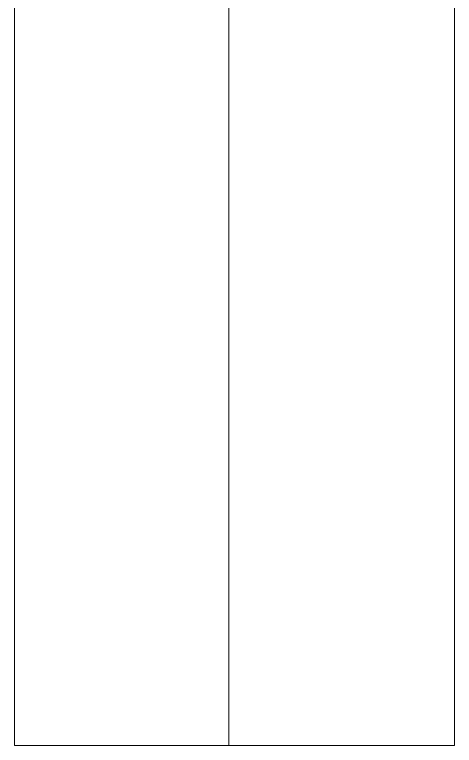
# Model space of a CAD drawing. Header units: inches. Extents: x 178 to 434, y 0 to 792.
# Drawn here: x 177.5 to 385.2, y -0.1 to 345 of the extents above; entities that cross this region are included whole.
import ezdxf

# ---------------------------------------------------------------- set-up
doc = ezdxf.new("R2010")
doc.units = ezdxf.units.IN
doc.header["$MEASUREMENT"] = 0

# ---------------------------------------------------------------- blocks, each defined once
blk = doc.blocks.new('block 204')
at = {"color": 7, "lineweight": 15, "true_color": 0xffffff}
blk.add_lwpolyline([(385.16, -0.08), (385.16, 352.92)], dxfattribs=at)
blk = doc.blocks.new('block 205')
at = {"color": 7, "lineweight": 15, "true_color": 0xffffff}
blk.add_lwpolyline([(278.66, -0.08), (385.16, -0.08)], dxfattribs=at)
blk = doc.blocks.new('block 206')
at = {"color": 7, "lineweight": 15, "true_color": 0xffffff}
blk.add_lwpolyline([(278.66, 352.92), (278.66, -0.08)], dxfattribs=at)
blk = doc.blocks.new('block 208')
at = {"color": 7, "lineweight": 15, "true_color": 0xffffff}
blk.add_lwpolyline([(177.55, -0.08), (177.55, 352.92)], dxfattribs=at)
blk = doc.blocks.new('block 209')
at = {"color": 7, "lineweight": 15, "true_color": 0xffffff}
blk.add_lwpolyline([(278.66, -0.08), (177.55, -0.08)], dxfattribs=at)

msp = doc.modelspace()

# ---------------------------------------------------------------- block references
for name in ['block 208', 'block 206', 'block 204', 'block 209', 'block 205']:
    msp.add_blockref(name, (0, 0))

doc.saveas('drawing.dxf')
